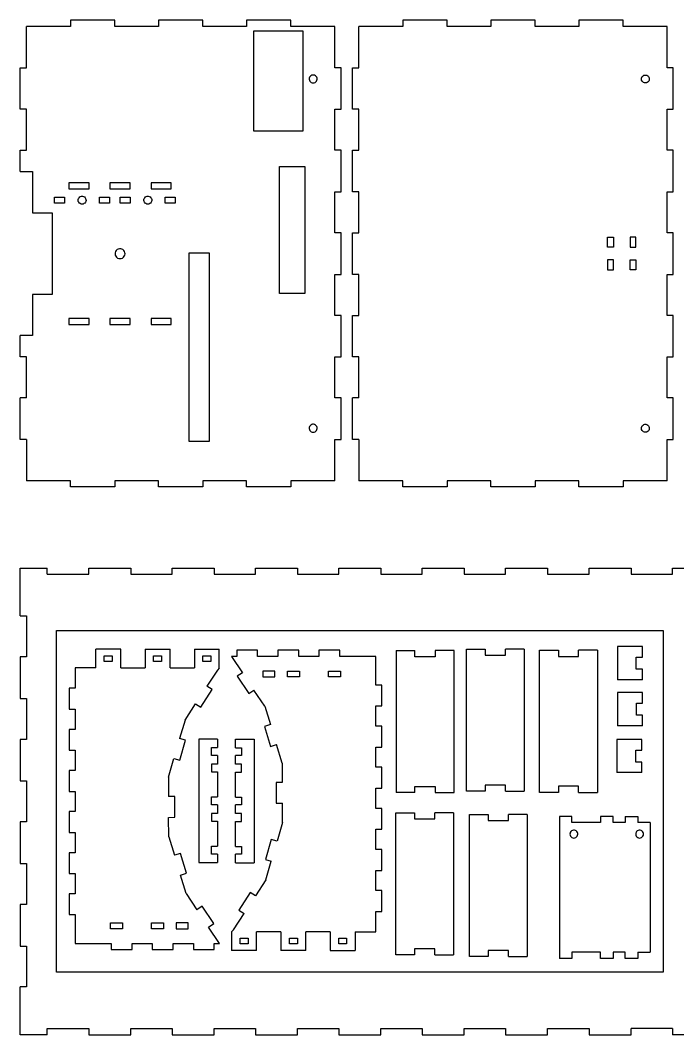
# Model space of a CAD drawing. Extents: x 5 to 589, y 5 to 836.
# Drawn here: x 5.1 to 325.1, y 5.1 to 498.9 of the extents above; entities that cross this region are included whole.
import ezdxf

# ---------------------------------------------------------------- set-up
doc = ezdxf.new("R2010")
doc.units = 0
doc.layers.add('Layer_1', color=7, linetype='CONTINUOUS')

msp = doc.modelspace()

# ---------------------------------------------------------------- linework, layer by layer
at = {"layer": 'Layer_1', "color": 7}
for points in [[(29.484032, 498.93818), (29.484032, 495.93821)], [(51.062532, 498.93818), (29.484032, 498.93818)], [(51.062532, 495.93821), (51.062532, 498.93818)], [(72.341532, 498.93818), (72.341532, 495.93821)], [(93.919522, 498.93818), (72.341532, 498.93818)], [(93.919522, 495.93821), (93.919522, 498.93818)], [(115.19852, 498.93818), (115.19852, 495.93821)], [(136.77652, 498.93818), (115.19852, 498.93818)], [(136.77652, 495.93821), (136.77652, 498.93818)], [(191.24668, 498.93762), (191.24668, 495.93761)], [(212.82528, 498.93762), (191.24668, 498.93762)], [(212.82528, 495.93761), (212.82528, 498.93762)], [(234.10388, 498.93762), (234.10388, 495.93761)], [(255.68288, 498.93762), (234.10388, 498.93762)], [(255.68288, 495.93761), (255.68288, 498.93762)], [(276.96087, 498.93762), (276.96087, 495.93761)], [(298.53987, 498.93762), (276.96087, 498.93762)], [(298.53987, 495.93761), (298.53987, 498.93762)], [(5.055432, 425.26539), (5.055432, 435.6654), (8.055432, 435.6654), (8.055432, 455.60639), (5.055432, 455.60639), (5.055432, 475.84731), (8.055432, 475.84731), (8.055432, 495.93821)], [(29.484032, 495.93821), (8.055432, 495.93821)], [(72.341532, 495.93821), (51.062532, 495.93821)], [(115.19852, 495.93821), (93.919522, 495.93821)], [(158.20552, 495.93821), (136.77652, 495.93821)], [(158.20552, 475.84731), (158.20552, 495.93821)], [(169.81818, 335.060618), (166.81818, 335.060618), (166.81818, 355.301608), (169.81818, 355.301608), (169.81818, 375.242618), (166.81818, 375.242618), (166.81818, 395.483618), (169.81818, 395.483618), (169.81818, 415.42462), (166.81818, 415.42462), (166.81818, 435.66562), (169.81818, 435.66562), (169.81818, 455.6066), (166.81818, 455.6066), (166.81818, 475.84763), (169.81818, 475.84763), (169.81818, 495.93761)], [(191.24668, 495.93761), (169.81818, 495.93761)], [(234.10388, 495.93761), (212.82528, 495.93761)], [(276.96087, 495.93761), (255.68288, 495.93761)], [(319.96787, 495.93761), (298.53987, 495.93761)], [(319.96787, 475.84763), (319.96787, 495.93761)], [(118.70552, 493.7882), (142.55552, 493.7882)], [(118.70552, 444.9382), (118.70552, 493.7882)], [(142.55552, 493.7882), (142.55552, 444.9382)], [(161.20552, 475.84731), (158.20552, 475.84731)], [(161.20552, 455.60639), (161.20552, 475.84731)], [(322.96787, 475.84763), (319.96787, 475.84763)], [(322.96787, 455.6066), (322.96787, 475.84763)], [(145.73952, 470.72389), (145.70952, 470.2423)], [(145.70952, 470.2423), (145.79952, 469.7683)], [(145.88852, 471.18278), (145.73952, 470.72389)], [(145.79952, 469.7683), (146.00552, 469.33171)], [(146.14752, 471.59019), (145.88852, 471.18278)], [(146.00552, 469.33171), (146.31252, 468.95989)], [(146.49852, 471.9205), (146.14752, 471.59019)], [(146.92152, 472.15298), (146.49852, 471.9205)], [(147.38952, 472.273), (146.92152, 472.15298)], [(147.87152, 472.273), (147.38952, 472.273)], [(148.33952, 472.15298), (147.87152, 472.273)], [(148.76152, 471.9205), (148.33952, 472.15298)], [(149.11352, 471.59019), (148.76152, 471.9205)], [(148.94852, 468.95989), (149.25552, 469.33171)], [(149.37252, 471.18278), (149.11352, 471.59019)], [(149.25552, 469.33171), (149.46152, 469.7683)], [(149.52152, 470.72389), (149.37252, 471.18278)], [(149.46152, 469.7683), (149.55152, 470.2423)], [(149.55152, 470.2423), (149.52152, 470.72389)], [(307.47187, 470.24261), (307.50187, 470.72363)], [(307.56187, 469.76861), (307.47187, 470.24261)], [(307.50187, 470.72363), (307.65087, 471.18263)], [(307.76787, 469.33163), (307.56187, 469.76861)], [(307.65087, 471.18263), (307.90987, 471.58961)], [(308.07587, 468.95962), (307.76787, 469.33163)], [(307.90987, 471.58961), (308.26187, 471.9206)], [(308.26187, 471.9206), (308.68487, 472.15261)], [(308.68487, 472.15261), (309.15187, 472.2726)], [(309.15187, 472.2726), (309.63487, 472.2726)], [(309.63487, 472.2726), (310.10187, 472.15261)], [(310.10187, 472.15261), (310.52487, 471.9206)], [(310.52487, 471.9206), (310.87687, 471.58961)], [(311.01887, 469.33163), (310.71087, 468.95962)], [(310.87687, 471.58961), (311.13487, 471.18263)], [(311.22387, 469.76861), (311.01887, 469.33163)], [(311.13487, 471.18263), (311.28387, 470.72363)], [(311.31387, 470.24261), (311.22387, 469.76861)], [(311.28387, 470.72363), (311.31387, 470.24261)], [(146.31252, 468.95989), (146.70352, 468.67631)], [(146.70352, 468.67631), (147.15152, 468.49869)], [(147.15152, 468.49869), (147.63052, 468.43819)], [(147.63052, 468.43821), (148.10952, 468.49871)], [(148.10952, 468.49869), (148.55752, 468.67631)], [(148.55752, 468.67631), (148.94852, 468.95989)], [(308.46587, 468.67662), (308.07587, 468.95962)], [(308.91487, 468.49861), (308.46587, 468.67662)], [(309.39287, 468.43763), (308.91487, 468.49863)], [(309.87187, 468.49861), (309.39287, 468.43761)], [(310.32087, 468.67662), (309.87187, 468.49861)], [(310.71087, 468.95962), (310.32087, 468.67662)], [(158.20552, 455.60639), (161.20552, 455.60639)], [(158.20552, 435.6654), (158.20552, 455.60639)], [(319.96787, 455.6066), (322.96787, 455.6066)], [(319.96787, 435.66562), (319.96787, 455.6066)], [(142.55552, 444.9382), (118.70552, 444.9382)], [(161.20552, 435.6654), (158.20552, 435.6654)], [(161.20552, 415.42448), (161.20552, 435.6654)], [(322.96787, 435.66562), (319.96787, 435.66562)], [(322.96787, 415.42462), (322.96787, 435.66562)], [(5.055432, 425.26539), (11.055432, 425.26539)], [(11.055432, 425.26539), (11.055432, 405.2656)], [(131.20552, 427.7882), (143.55552, 427.7882)], [(131.20552, 365.938596), (131.20552, 427.7882)], [(143.55552, 427.7882), (143.55552, 365.938596)], [(158.20552, 415.42448), (161.20552, 415.42448)], [(158.20552, 395.483586), (158.20552, 415.42448)], [(319.96787, 415.42462), (322.96787, 415.42462)], [(319.96787, 395.483618), (319.96787, 415.42462)], [(21.755432, 412.78817), (26.605432, 412.78817)], [(21.755432, 409.93859), (21.755432, 412.78817)], [(26.605432, 409.93859), (21.755432, 409.93859)], [(26.605432, 412.78817), (26.605432, 409.93859)], [(33.209232, 411.24258), (33.239232, 411.72389)], [(33.299632, 410.76858), (33.209632, 411.24258)], [(33.239532, 411.72389), (33.388632, 412.18278)], [(33.505132, 410.3316), (33.299632, 410.76858)], [(33.388632, 412.18278), (33.647232, 412.59019)], [(33.812732, 409.95959), (33.505132, 410.3316)], [(33.647232, 412.59019), (33.998932, 412.92049)], [(34.203032, 409.67659), (33.812732, 409.95959)], [(33.998932, 412.92049), (34.421832, 413.15298)], [(34.421832, 413.15298), (34.889232, 413.273)], [(34.889232, 413.273), (35.371732, 413.273)], [(35.371732, 413.273), (35.839132, 413.15298)], [(35.839132, 413.15298), (36.261932, 412.92049)], [(36.448232, 409.95959), (36.057832, 409.67659)], [(36.261932, 412.92049), (36.613732, 412.59019)], [(36.755832, 410.3316), (36.448232, 409.95959)], [(36.613732, 412.59019), (36.872232, 412.18278)], [(36.961232, 410.76858), (36.755832, 410.3316)], [(36.872232, 412.18278), (37.021332, 411.72389)], [(37.051632, 411.24258), (36.961632, 410.76858)], [(37.021332, 411.72389), (37.051332, 411.24258)], [(43.655432, 412.78817), (48.505432, 412.78817)], [(43.655432, 409.93859), (43.655432, 412.78817)], [(48.505432, 409.93859), (43.655432, 409.93859)], [(48.505432, 412.78817), (48.505432, 409.93859)], [(53.755532, 412.78817), (58.605532, 412.78817)], [(53.755532, 409.93859), (53.755532, 412.78817)], [(58.605532, 409.93859), (53.755532, 409.93859)], [(58.605532, 412.78817), (58.605532, 409.93859)], [(65.209532, 411.24258), (65.239532, 411.72389)], [(65.299532, 410.76858), (65.209532, 411.24258)], [(65.239532, 411.72389), (65.388532, 412.18278)], [(65.505532, 410.3316), (65.299532, 410.76858)], [(65.388532, 412.18278), (65.647532, 412.59019)], [(65.812532, 409.95959), (65.505532, 410.3316)], [(65.647532, 412.59019), (65.998532, 412.92049)], [(66.203532, 409.67659), (65.812532, 409.95959)], [(65.998532, 412.92049), (66.421532, 413.15298)], [(66.421532, 413.15298), (66.889532, 413.273)], [(66.889532, 413.273), (67.371532, 413.273)], [(67.371532, 413.273), (67.839532, 413.15298)], [(67.839532, 413.15298), (68.261532, 412.92049)], [(68.448532, 409.95959), (68.057532, 409.67659)], [(68.261532, 412.92049), (68.613532, 412.59019)], [(68.755532, 410.3316), (68.448532, 409.95959)], [(68.613532, 412.59019), (68.872532, 412.18278)], [(68.961532, 410.76858), (68.755532, 410.3316)], [(68.872532, 412.18278), (69.021532, 411.72389)], [(69.051532, 411.24258), (68.961532, 410.76858)], [(69.021532, 411.72389), (69.051532, 411.24258)], [(75.655532, 412.78817), (80.505532, 412.78817)], [(75.655532, 409.93859), (75.655532, 412.78817)], [(80.505532, 409.93859), (75.655532, 409.93859)], [(80.505532, 412.78817), (80.505532, 409.93859)], [(11.055432, 405.2656), (20.555432, 405.2656)], [(20.555432, 405.2656), (20.555432, 365.415596)], [(34.651732, 409.49858), (34.203032, 409.67659)], [(35.130432, 409.43858), (34.651732, 409.49858)], [(35.609132, 409.49858), (35.130432, 409.43858)], [(36.057832, 409.67659), (35.609132, 409.49858)], [(66.651532, 409.49858), (66.203532, 409.67659)], [(67.130532, 409.43858), (66.651532, 409.49858)], [(67.609532, 409.49858), (67.130532, 409.43858)], [(68.057532, 409.67659), (67.609532, 409.49858)], [(161.20552, 395.483586), (158.20552, 395.483586)], [(161.20552, 375.242586), (161.20552, 395.483586)], [(322.96787, 395.483618), (319.96787, 395.483618)], [(322.96787, 375.242618), (322.96787, 395.483618)], [(290.96787, 393.287628), (293.81787, 393.287628)], [(290.96787, 388.437628), (290.96787, 393.287628)], [(293.81787, 393.287628), (293.81787, 388.437628)], [(51.248532, 385.794596), (51.210532, 385.188596)], [(51.210532, 385.188596), (51.324532, 384.590586)], [(51.436532, 386.372606), (51.248532, 385.794596)], [(51.761532, 386.886586), (51.436532, 386.372606)], [(52.205532, 387.302586), (51.761532, 386.886586)], [(52.737532, 387.595586), (52.205532, 387.302586)], [(53.326532, 387.746586), (52.737532, 387.595586)], [(53.934532, 387.746586), (53.326532, 387.746586)], [(54.523532, 387.595586), (53.934532, 387.746586)], [(55.055532, 387.302586), (54.523532, 387.595586)], [(55.498532, 386.886586), (55.055532, 387.302586)], [(55.824532, 386.372606), (55.498532, 386.886586)], [(56.012532, 385.794596), (55.824532, 386.372606)], [(55.936532, 384.590586), (56.050532, 385.188596)], [(56.050532, 385.188596), (56.012532, 385.794596)], [(87.205522, 385.788586), (97.055522, 385.788586)], [(87.205522, 293.938586), (87.205522, 385.788586)], [(97.055522, 385.788586), (97.055522, 293.938586)], [(293.81787, 388.437628), (290.96787, 388.437628)], [(51.324532, 384.590586), (51.582532, 384.040596)], [(51.582532, 384.040596), (51.970532, 383.572596)], [(51.970532, 383.572596), (52.462532, 383.215596)], [(52.462532, 383.215596), (53.027532, 382.991596)], [(53.027532, 382.991596), (53.630532, 382.915596)], [(53.630532, 382.915586), (54.233532, 382.991586)], [(54.233532, 382.991596), (54.798532, 383.215596)], [(54.798532, 383.215596), (55.290532, 383.572596)], [(55.290532, 383.572596), (55.677532, 384.040596)], [(55.677532, 384.040596), (55.936532, 384.590586)], [(301.96787, 382.287628), (304.81787, 382.287628)], [(301.96787, 377.437598), (301.96787, 382.287628)], [(304.81787, 382.287628), (304.81787, 377.437598)], [(304.81787, 377.437598), (301.96787, 377.437598)], [(158.20552, 375.242586), (161.20552, 375.242586)], [(158.20552, 355.301606), (158.20552, 375.242586)], [(319.96787, 375.242618), (322.96787, 375.242618)], [(319.96787, 355.301608), (319.96787, 375.242618)], [(143.55552, 365.938596), (131.20552, 365.938596)], [(11.055432, 365.415596), (11.055432, 345.415576)], [(20.555432, 365.415596), (11.055432, 365.415596)], [(161.20552, 355.301606), (158.20552, 355.301606)], [(161.20552, 335.060586), (161.20552, 355.301606)], [(322.96787, 355.301608), (319.96787, 355.301608)], [(322.96787, 335.060618), (322.96787, 355.301608)], [(8.055432, 335.060586), (5.055432, 335.060586), (5.055432, 345.415576)], [(11.055432, 345.415576), (5.055432, 345.415576)], [(8.055432, 315.119596), (8.055432, 335.060586)], [(158.20552, 335.060586), (161.20552, 335.060586)], [(158.20552, 315.119596), (158.20552, 335.060586)], [(169.81818, 315.119626), (169.81818, 335.060618)], [(319.96787, 335.060618), (322.96787, 335.060618)], [(319.96787, 315.119626), (319.96787, 335.060618)], [(8.055432, 315.119596), (5.055432, 315.119596)], [(5.055432, 294.878606), (5.055432, 315.119596)], [(161.20552, 315.119596), (158.20552, 315.119596)], [(161.20552, 294.878606), (161.20552, 315.119596)], [(169.81818, 315.119626), (166.81818, 315.119626)], [(166.81818, 294.878606), (166.81818, 315.119626)], [(322.96787, 315.119626), (319.96787, 315.119626)], [(322.96787, 294.878606), (322.96787, 315.119626)], [(146.14752, 301.590606), (145.88852, 301.182586)], [(146.49852, 301.920596), (146.14752, 301.590606)], [(146.92152, 302.152576), (146.49852, 301.920596)], [(147.38952, 302.272596), (146.92152, 302.152576)], [(147.87152, 302.272596), (147.38952, 302.272596)], [(148.33952, 302.152576), (147.87152, 302.272596)], [(148.76152, 301.920596), (148.33952, 302.152576)], [(149.11352, 301.590606), (148.76152, 301.920596)], [(149.37252, 301.182586), (149.11352, 301.590606)], [(307.65087, 301.182627), (307.90987, 301.589607)], [(307.90987, 301.589607), (308.26187, 301.920627)], [(308.26187, 301.920627), (308.68487, 302.152607)], [(308.68487, 302.152607), (309.15187, 302.272627)], [(309.15187, 302.272627), (309.63487, 302.272627)], [(309.63487, 302.272627), (310.10187, 302.152607)], [(310.10187, 302.152607), (310.52487, 301.920627)], [(310.52487, 301.920627), (310.87687, 301.589607)], [(310.87687, 301.589607), (311.13487, 301.182627)], [(145.73952, 300.723596), (145.70952, 300.242576)], [(145.70952, 300.242576), (145.79952, 299.768606)], [(145.88852, 301.182586), (145.73952, 300.723596)], [(145.79952, 299.768606), (146.00552, 299.331596)], [(146.00552, 299.331596), (146.31252, 298.959586)], [(146.31252, 298.959586), (146.70352, 298.676586)], [(146.70352, 298.676586), (147.15152, 298.498606)], [(147.15152, 298.498606), (147.63052, 298.438606)], [(147.63052, 298.438596), (148.10952, 298.498596)], [(148.10952, 298.498606), (148.55752, 298.676586)], [(148.55752, 298.676586), (148.94852, 298.959586)], [(148.94852, 298.959586), (149.25552, 299.331596)], [(149.25552, 299.331596), (149.46152, 299.768606)], [(149.52152, 300.723596), (149.37252, 301.182586)], [(149.46152, 299.768606), (149.55152, 300.242576)], [(149.55152, 300.242576), (149.52152, 300.723596)], [(307.47187, 300.242607), (307.50187, 300.723627)], [(307.56187, 299.768607), (307.47187, 300.242607)], [(307.50187, 300.723627), (307.65087, 301.182627)], [(307.76787, 299.331627), (307.56187, 299.768607)], [(308.07587, 298.959617), (307.76787, 299.331627)], [(308.46587, 298.676617), (308.07587, 298.959617)], [(308.91487, 298.498607), (308.46587, 298.676617)], [(309.39287, 298.437627), (308.91487, 298.498627)], [(309.87187, 298.498607), (309.39287, 298.437607)], [(310.32087, 298.676617), (309.87187, 298.498607)], [(310.71087, 298.959617), (310.32087, 298.676617)], [(311.01887, 299.331627), (310.71087, 298.959617)], [(311.22387, 299.768607), (311.01887, 299.331627)], [(311.13487, 301.182627), (311.28387, 300.723627)], [(311.31387, 300.242607), (311.22387, 299.768607)], [(311.28387, 300.723627), (311.31387, 300.242607)], [(8.055432, 294.878606), (5.055432, 294.878606)], [(8.055432, 294.878606), (8.055432, 274.788606)], [(97.055522, 293.938586), (87.205522, 293.938586)], [(158.20552, 294.878606), (161.20552, 294.878606)], [(158.20552, 274.788606), (158.20552, 294.878606)], [(169.81818, 294.878606), (166.81818, 294.878606)], [(169.81818, 294.878606), (169.81818, 274.788026)], [(319.96787, 294.878606), (322.96787, 294.878606)], [(319.96787, 274.788026), (319.96787, 294.878606)], [(158.20552, 274.788606), (136.77652, 274.788606), (136.77652, 271.788596), (115.19852, 271.788596), (115.19852, 274.788606), (93.919522, 274.788606), (93.919522, 271.788596), (72.341532, 271.788596), (72.341532, 274.788606), (51.062532, 274.788606), (51.062532, 271.788596), (29.484032, 271.788596), (29.484032, 274.788606), (8.055432, 274.788606)], [(319.96787, 274.788026), (298.53987, 274.788026), (298.53987, 271.788026), (276.96087, 271.788026), (276.96087, 274.788026), (255.68288, 274.788026), (255.68288, 271.788026), (234.10388, 271.788026), (234.10388, 274.788026), (212.82528, 274.788026), (212.82528, 271.788026), (191.24668, 271.788026), (191.24668, 274.788026), (169.81818, 274.788026)], [(5.055432, 232.276706), (18.205422, 232.276706)], [(5.055432, 209.035706), (5.055432, 232.276706)], [(18.205422, 229.276706), (18.205422, 232.276706)], [(38.355422, 232.276706), (58.805422, 232.276706)], [(38.355422, 229.276706), (38.355422, 232.276706)], [(58.805422, 232.276706), (58.805422, 229.276706)], [(78.955422, 232.276706), (99.405412, 232.276706)], [(78.955422, 229.276706), (78.955422, 232.276706)], [(99.405412, 232.276706), (99.405412, 229.276706)], [(119.55542, 232.276706), (140.00545, 232.276706)], [(119.55542, 229.276706), (119.55542, 232.276706)], [(140.00545, 232.276706), (140.00545, 229.276706)], [(160.15545, 232.276706), (180.60545, 232.276706)], [(160.15545, 229.276706), (160.15545, 232.276706)], [(180.60545, 232.276706), (180.60545, 229.276706)], [(200.75545, 232.276706), (221.20545, 232.276706)], [(200.75545, 229.276706), (200.75545, 232.276706)], [(221.20545, 232.276706), (221.20545, 229.276706)], [(241.35505, 232.276706), (261.80505, 232.276706)], [(241.35505, 229.276706), (241.35505, 232.276706)], [(261.80505, 232.276706), (261.80505, 229.276706)], [(281.95505, 232.276706), (302.40505, 232.276706)], [(281.95505, 229.276706), (281.95505, 232.276706)], [(302.40505, 232.276706), (302.40505, 229.276706)], [(322.55505, 229.276706), (322.55505, 232.276706)], [(322.55505, 232.276706), (335.70495, 232.276706)], [(18.205422, 229.276706), (38.355422, 229.276706)], [(58.805422, 229.276706), (78.955422, 229.276706)], [(99.405412, 229.276706), (119.55542, 229.276706)], [(140.00545, 229.276706), (160.15545, 229.276706)], [(180.60545, 229.276706), (200.75545, 229.276706)], [(221.20545, 229.276706), (241.35505, 229.276706)], [(261.80505, 229.276706), (281.95505, 229.276706)], [(302.40505, 229.276706), (322.55505, 229.276706)], [(5.055432, 209.035706), (8.055432, 209.035706), (8.055432, 189.09471), (5.055432, 189.09471), (5.055432, 168.85371), (8.055432, 168.85371), (8.055432, 148.91271), (5.055432, 148.91271), (5.055432, 128.67171), (8.055432, 128.67171), (8.055432, 108.73071), (5.055432, 108.73071), (5.055432, 88.48991), (8.055432, 88.48991), (8.055432, 68.54898), (5.055432, 68.54898), (5.055432, 48.30808), (8.055432, 48.30808), (8.055432, 28.36718), (5.055432, 28.36718)], [(53.961016, 192.74104), (41.811006, 192.74104)], [(41.811006, 183.74105), (41.811006, 192.74104)], [(53.961016, 183.74105), (53.961016, 192.74104)], [(65.811016, 192.74104), (65.811016, 183.74105)], [(65.811016, 192.74104), (77.961016, 192.74104)], [(77.961016, 183.74105), (77.961016, 192.74104)], [(89.811016, 192.74104), (89.811016, 183.74105)], [(89.811016, 192.74104), (101.96102, 192.74104)], [(101.96102, 183.63705), (101.96102, 192.74104)], [(222.28595, 192.82282), (231.43595, 192.82282)], [(222.28595, 123.6728), (222.28595, 192.82282)], [(231.43595, 192.82282), (231.43595, 189.82282)], [(250.43595, 192.82282), (241.28595, 192.82282)], [(241.28595, 189.82282), (241.28595, 192.82282)], [(250.43595, 192.82282), (250.43595, 123.6728)], [(307.95615, 177.94511), (307.95615, 183.09512), (304.95615, 183.09512), (304.95615, 188.94511), (307.95615, 188.94511), (307.95615, 194.09512), (295.80615, 194.09512), (295.80615, 177.94511)], [(45.961016, 186.74103), (45.961016, 189.59104)], [(45.961016, 189.59104), (49.811016, 189.59104)], [(49.811016, 189.59104), (49.811016, 186.74103)], [(69.961016, 189.59104), (73.811016, 189.59104)], [(69.961016, 186.74103), (69.961016, 189.59104)], [(73.811016, 189.59104), (73.811016, 186.74103)], [(93.961016, 189.59104), (97.811017, 189.59104)], [(93.961016, 186.74103), (93.961016, 189.59104)], [(97.811017, 189.59104), (97.811017, 186.74103)], [(107.88529, 189.29335), (113.19729, 181.33836)], [(110.45129, 189.29335), (107.88529, 189.29335)], [(110.45129, 192.29335), (110.45129, 189.29335)], [(120.60129, 192.29335), (110.45129, 192.29335)], [(120.60129, 189.29335), (120.60129, 192.29335)], [(130.45129, 189.29335), (120.60129, 189.29335)], [(130.45129, 192.29335), (130.45129, 189.29335)], [(140.60129, 192.29335), (130.45129, 192.29335)], [(140.60129, 189.29335), (140.60129, 192.29335)], [(150.45129, 189.29335), (140.60129, 189.29335)], [(150.45129, 192.29335), (150.45129, 189.29335)], [(160.60129, 192.29335), (150.45129, 192.29335)], [(160.60129, 189.29335), (160.60129, 192.29335)], [(178.1013, 189.29335), (160.60129, 189.29335)], [(178.1013, 175.29334), (178.1013, 189.29335)], [(188.0794, 192.10799), (188.0794, 122.95798)], [(188.0794, 192.10799), (197.2294, 192.10799)], [(197.2294, 189.10799), (197.2294, 192.10799)], [(207.0794, 189.10799), (197.2294, 189.10799)], [(207.0794, 192.10799), (207.0794, 189.10799)], [(216.2294, 192.10799), (207.0794, 192.10799)], [(216.2294, 122.95798), (216.2294, 192.10799)], [(231.43595, 189.82282), (241.28595, 189.82282)], [(257.88104, 192.24569), (267.03104, 192.24569)], [(257.88104, 123.09567), (257.88104, 192.24569)], [(267.03104, 192.24569), (267.03104, 189.24569)], [(267.03104, 189.24569), (276.88104, 189.24569)], [(286.03104, 192.24569), (276.88104, 192.24569)], [(276.88104, 189.24569), (276.88104, 192.24569)], [(286.03104, 192.24569), (286.03104, 123.09567)], [(31.811006, 183.74105), (31.811006, 173.74105)], [(41.811006, 183.74105), (31.811006, 183.74105)], [(49.811016, 186.74103), (45.961016, 186.74103)], [(53.961016, 183.74105), (65.811016, 183.74105)], [(73.811016, 186.74103), (69.961016, 186.74103)], [(77.961016, 183.74105), (89.811016, 183.74105)], [(97.811017, 186.74103), (93.961016, 186.74103)], [(101.96102, 183.63705), (101.06202, 182.62803), (95.936016, 174.72503)], [(113.19729, 181.33836), (110.70229, 179.67236)], [(110.70229, 179.67236), (116.33829, 171.23135)], [(135.10129, 182.14335), (140.95129, 182.14335)], [(135.10129, 179.29334), (135.10129, 182.14335)], [(140.95129, 179.29334), (135.10129, 179.29334)], [(140.95129, 182.14335), (140.95129, 179.29334)], [(155.10129, 182.14335), (160.95129, 182.14335)], [(155.10129, 179.29334), (155.10129, 182.14335)], [(160.95129, 179.29334), (155.10129, 179.29334)], [(160.95129, 182.14335), (160.95129, 179.29334)], [(307.95615, 177.94511), (295.80615, 177.94511)], [(28.810996, 173.74105), (28.810996, 163.59105)], [(31.811006, 173.74105), (28.810996, 173.74105)], [(92.930016, 164.57705), (98.453017, 173.09303)], [(98.453017, 173.09303), (95.936016, 174.72503)], [(116.33829, 171.23135), (118.83329, 172.89736)], [(124.06029, 165.06736), (118.83329, 172.89736)], [(181.1013, 175.29334), (178.1013, 175.29334)], [(181.1013, 165.14334), (181.1013, 175.29334)], [(307.9992, 155.5031), (307.9992, 160.65311), (304.9992, 160.65311), (304.9992, 166.5031), (307.9992, 166.5031), (307.9992, 171.65311), (295.8492, 171.65311), (295.8492, 155.5031)], [(28.810996, 163.59105), (31.811006, 163.59105)], [(31.811006, 163.59105), (31.811006, 153.74104)], [(85.290016, 158.31203), (90.413016, 166.21005)], [(90.413016, 166.21005), (92.930016, 164.57705)], [(124.06029, 165.06736), (126.82129, 156.06734)], [(178.1013, 165.14334), (181.1013, 165.14334)], [(178.1013, 155.29336), (178.1013, 165.14334)], [(85.290016, 158.31203), (82.649016, 149.27603)], [(28.810996, 153.74104), (28.810996, 143.59104)], [(31.811006, 153.74104), (28.810996, 153.74104)], [(126.82129, 156.06734), (123.95329, 155.18734)], [(123.95329, 155.18734), (126.93029, 145.48435)], [(181.1013, 155.29336), (178.1013, 155.29336)], [(181.1013, 145.14336), (181.1013, 155.29336)], [(307.9992, 155.5031), (295.8492, 155.5031)], [(85.528016, 148.43402), (82.649016, 149.27603)], [(82.680016, 138.69204), (85.528016, 148.43402)], [(91.994581, 149.04026), (91.994581, 88.89026)], [(101.14458, 149.04026), (91.994581, 149.04026)], [(101.14458, 149.04026), (101.14458, 144.89027)], [(109.79919, 144.81309), (109.79919, 148.96308), (118.94919, 148.96308)], [(118.94919, 148.96308), (118.94919, 88.81308)], [(307.71333, 132.70751), (307.71333, 137.85752), (304.71333, 137.85752), (304.71333, 143.70751), (307.71333, 143.70751), (307.71333, 148.85752), (295.56333, 148.85752), (295.56333, 132.70751)], [(28.810996, 143.59104), (31.811006, 143.59104)], [(31.811006, 143.59104), (31.811006, 133.74102)], [(98.144581, 141.04027), (98.144581, 144.89027)], [(98.144581, 144.89027), (101.14458, 144.89027)], [(109.79919, 144.81309), (112.79919, 144.81309)], [(112.79919, 144.81309), (112.79919, 140.96309)], [(126.93029, 145.48435), (129.79829, 146.36436)], [(132.55929, 137.36434), (129.79829, 146.36436)], [(178.1013, 145.14336), (181.1013, 145.14336)], [(178.1013, 135.29334), (178.1013, 145.14336)], [(77.160016, 130.49702), (79.801016, 139.53304)], [(79.801016, 139.53304), (82.680016, 138.69204)], [(101.14458, 141.04027), (98.144581, 141.04027)], [(101.14458, 141.04027), (101.14458, 136.89025), (98.144581, 136.89025), (98.144581, 133.04027), (101.14458, 133.04027), (101.14458, 120.89026)], [(109.79919, 120.81308), (109.79919, 132.96309), (112.79919, 132.96309), (112.79919, 136.8131), (109.79919, 136.8131), (109.79919, 140.96309)], [(112.79919, 140.96309), (109.79919, 140.96309)], [(28.810996, 133.74102), (28.810996, 123.59102)], [(31.811006, 133.74102), (28.810996, 133.74102)], [(132.55929, 137.36434), (132.62229, 127.95036)], [(181.1013, 135.29334), (178.1013, 135.29334)], [(181.1013, 125.14334), (181.1013, 135.29334)], [(77.160016, 130.49702), (77.222016, 121.08402)], [(307.71333, 132.70751), (295.56333, 132.70751)], [(28.810996, 123.59102), (31.811006, 123.59102)], [(31.811006, 123.59102), (31.811006, 113.74104)], [(132.62229, 127.95036), (129.62229, 127.93026)], [(129.62229, 127.93036), (129.68929, 117.78036)], [(178.1013, 125.14334), (181.1013, 125.14334)], [(178.1013, 115.29336), (178.1013, 125.14334)], [(197.2294, 125.95798), (207.0794, 125.95798)], [(197.2294, 122.95798), (197.2294, 125.95798)], [(207.0794, 125.95798), (207.0794, 122.95798)], [(231.43595, 123.6728), (222.28595, 123.6728)], [(231.43595, 126.67281), (231.43595, 123.6728)], [(241.28595, 126.67281), (231.43595, 126.67281)], [(241.28595, 123.6728), (241.28595, 126.67281)], [(241.28595, 123.6728), (250.43595, 123.6728)], [(267.03104, 126.09568), (267.03104, 123.09567)], [(276.88104, 126.09568), (267.03104, 126.09568)], [(276.88104, 123.09567), (276.88104, 126.09568)], [(80.222016, 121.10402), (77.222016, 121.08392)], [(80.290016, 110.95402), (80.222016, 121.10402)], [(98.144581, 120.89026), (101.14458, 120.89026)], [(98.144581, 117.04026), (98.144581, 120.89026)], [(109.79919, 120.81308), (112.79919, 120.81308)], [(112.79919, 120.81308), (112.79919, 116.96308)], [(197.2294, 122.95798), (188.0794, 122.95798)], [(207.0794, 122.95798), (216.2294, 122.95798)], [(267.03104, 123.09567), (257.88104, 123.09567)], [(276.88104, 123.09567), (286.03104, 123.09567)], [(28.810996, 113.74104), (28.810996, 103.59104)], [(31.811006, 113.74104), (28.810996, 113.74104)], [(101.14458, 117.04026), (98.144581, 117.04026)], [(101.14458, 117.04026), (101.14458, 112.89027), (98.144581, 112.89027), (98.144581, 109.04026), (101.14458, 109.04026), (101.14458, 96.89025)], [(109.79919, 96.8131), (109.79919, 108.96308), (112.79919, 108.96308), (112.79919, 112.81309), (109.79919, 112.81309), (109.79919, 116.96308)], [(112.79919, 116.96308), (109.79919, 116.96308)], [(129.68929, 117.78036), (132.68929, 117.80046)], [(132.75229, 108.38636), (132.68929, 117.80036)], [(181.1013, 115.29336), (178.1013, 115.29336)], [(181.1013, 105.14336), (181.1013, 115.29336)], [(77.290016, 110.93402), (80.290016, 110.95412)], [(77.352016, 101.52004), (77.290016, 110.93402)], [(187.89288, 113.14605), (197.04288, 113.14605)], [(187.89288, 43.99603), (187.89288, 113.14605)], [(197.04288, 113.14605), (197.04288, 110.14604)], [(197.04288, 110.14604), (206.89288, 110.14604)], [(216.03888, 113.14605), (206.89288, 113.14605)], [(206.89288, 110.14604), (206.89288, 113.14605)], [(216.03888, 113.14605), (216.03888, 43.99603)], [(223.7532, 112.3245), (232.9032, 112.3245)], [(223.7532, 43.17449), (223.7532, 112.3245)], [(232.9032, 112.3245), (232.9032, 109.3245)], [(232.9032, 109.3245), (242.7532, 109.3245)], [(251.9032, 112.3245), (242.7532, 112.3245)], [(242.7532, 109.3245), (242.7532, 112.3245)], [(251.9032, 112.3245), (251.9032, 43.17449)], [(267.51309, 111.3806), (267.51309, 42.23061)], [(273.66309, 111.3806), (267.51309, 111.3806)], [(273.66309, 108.38062), (273.66309, 111.3806)], [(287.51309, 111.3806), (287.51309, 108.38062)], [(293.66309, 111.3806), (287.51309, 111.3806)], [(293.66309, 108.38062), (293.66309, 111.3806)], [(299.51309, 111.3806), (299.51309, 108.38062)], [(299.51309, 111.3806), (305.66309, 111.3806)], [(305.66309, 111.3806), (305.66309, 108.38062)], [(132.75229, 108.38636), (130.11129, 99.35036)], [(178.1013, 105.14336), (181.1013, 105.14336)], [(178.1013, 95.29334), (178.1013, 105.14336)], [(273.10509, 104.03262), (272.84609, 103.62561)], [(273.45709, 104.36261), (273.10509, 104.03262)], [(273.88009, 104.5956), (273.45709, 104.36261)], [(287.51309, 108.38062), (273.66309, 108.38062)], [(274.34709, 104.71561), (273.88009, 104.5956)], [(274.82909, 104.71561), (274.34709, 104.71561)], [(275.29709, 104.5956), (274.82909, 104.71561)], [(275.72009, 104.36261), (275.29709, 104.5956)], [(276.07109, 104.03262), (275.72009, 104.36261)], [(276.33009, 103.62561), (276.07109, 104.03262)], [(299.51309, 108.38062), (293.66309, 108.38062)], [(305.10509, 104.03262), (304.84609, 103.62561)], [(305.45709, 104.36261), (305.10509, 104.03262)], [(305.88009, 104.5956), (305.45709, 104.36261)], [(311.66309, 108.38062), (305.66309, 108.38062)], [(306.34709, 104.71561), (305.88009, 104.5956)], [(306.82909, 104.71561), (306.34709, 104.71561)], [(307.29709, 104.5956), (306.82909, 104.71561)], [(307.72009, 104.36261), (307.29709, 104.5956)], [(308.07109, 104.03262), (307.72009, 104.36261)], [(308.33009, 103.62561), (308.07109, 104.03262)], [(311.66309, 108.38062), (311.66309, 45.23061)], [(28.810996, 103.59104), (31.811006, 103.59104)], [(31.811006, 103.59104), (31.811006, 93.74102)], [(77.352016, 101.52004), (80.113016, 92.52002)], [(127.23129, 100.19234), (124.38329, 90.45036)], [(130.11129, 99.35036), (127.23129, 100.19234)], [(272.69709, 103.16661), (272.66709, 102.68462)], [(272.66709, 102.68462), (272.75709, 102.21062)], [(272.84609, 103.62561), (272.69709, 103.16661)], [(272.75709, 102.21062), (272.96309, 101.77461)], [(272.96309, 101.77461), (273.27009, 101.40261)], [(273.27009, 101.40261), (273.66109, 101.1186)], [(273.66109, 101.1186), (274.10909, 100.94162)], [(274.10909, 100.94162), (274.58809, 100.88062)], [(274.58809, 100.88061), (275.06709, 100.94161)], [(275.06709, 100.94162), (275.51609, 101.1186)], [(275.51609, 101.1186), (275.90609, 101.40261)], [(275.90609, 101.40261), (276.21309, 101.77461)], [(276.21309, 101.77461), (276.41909, 102.21062)], [(276.47909, 103.16661), (276.33009, 103.62561)], [(276.41909, 102.21062), (276.50909, 102.68462)], [(276.50909, 102.68462), (276.47909, 103.16661)], [(304.69709, 103.16661), (304.66709, 102.68462)], [(304.66709, 102.68462), (304.75709, 102.21062)], [(304.84609, 103.62561), (304.69709, 103.16661)], [(304.75709, 102.21062), (304.96309, 101.77461)], [(304.96309, 101.77461), (305.27009, 101.40261)], [(305.27009, 101.40261), (305.66109, 101.1186)], [(305.66109, 101.1186), (306.10909, 100.94162)], [(306.10909, 100.94162), (306.58809, 100.88062)], [(306.58809, 100.88061), (307.06709, 100.94161)], [(307.06709, 100.94162), (307.51609, 101.1186)], [(307.51609, 101.1186), (307.90609, 101.40261)], [(307.90609, 101.40261), (308.21309, 101.77461)], [(308.21309, 101.77461), (308.41909, 102.21062)], [(308.47909, 103.16661), (308.33009, 103.62561)], [(308.41909, 102.21062), (308.50909, 102.68462)], [(308.50909, 102.68462), (308.47909, 103.16661)], [(98.144581, 96.89025), (101.14458, 96.89025)], [(98.144581, 93.04027), (98.144581, 96.89025)], [(109.79919, 96.8131), (112.79919, 96.8131)], [(112.79919, 96.8131), (112.79919, 92.96309)], [(181.1013, 95.29334), (178.1013, 95.29334)], [(181.1013, 85.14335), (181.1013, 95.29334)], [(28.810996, 93.74102), (28.810996, 83.59102)], [(31.811006, 93.74102), (28.810996, 93.74102)], [(82.981016, 93.40003), (80.113016, 92.52002)], [(85.958016, 83.69604), (82.981016, 93.40003)], [(91.994581, 88.89026), (101.14458, 88.89026)], [(101.14458, 93.04027), (98.144581, 93.04027)], [(101.14458, 93.04027), (101.14458, 88.89026)], [(109.79919, 88.81308), (109.79919, 92.96309)], [(112.79919, 92.96309), (109.79919, 92.96309)], [(124.38329, 90.45036), (127.26329, 89.60835)], [(124.62229, 80.57235), (127.26329, 89.60835)], [(109.79919, 88.81308), (118.94919, 88.81308)], [(178.1013, 85.14335), (181.1013, 85.14335)], [(178.1013, 75.29336), (178.1013, 85.14335)], [(28.810996, 83.59102), (31.811006, 83.59102)], [(31.811006, 83.59102), (31.811006, 73.74104)], [(83.090016, 82.81603), (85.958016, 83.69604)], [(85.851016, 73.81602), (83.090016, 82.81603)], [(124.62229, 80.57235), (119.49929, 72.67435)], [(116.98229, 74.30736), (111.45829, 65.79135)], [(119.49929, 72.67435), (116.98229, 74.30736)], [(181.1013, 75.29336), (178.1013, 75.29336)], [(181.1013, 65.14336), (181.1013, 75.29336)], [(28.810996, 73.74104), (28.810996, 63.59104)], [(31.811006, 73.74104), (28.810996, 73.74104)], [(85.851016, 73.81602), (91.079016, 65.98702)], [(93.574016, 67.65303), (91.079016, 65.98702)], [(99.210017, 59.21202), (93.574016, 67.65303)], [(111.45829, 65.79135), (113.97529, 64.15935)], [(178.1013, 65.14336), (181.1013, 65.14336)], [(178.1013, 55.14335), (178.1013, 65.14336)], [(28.810996, 63.59104), (31.811006, 63.59104)], [(31.811006, 63.59104), (31.811006, 49.59103)], [(48.961016, 59.59104), (54.811016, 59.59104)], [(48.961016, 56.74103), (48.961016, 59.59104)], [(54.811016, 59.59104), (54.811016, 56.74103)], [(68.961016, 59.59104), (74.811016, 59.59104)], [(68.961016, 56.74103), (68.961016, 59.59104)], [(74.811016, 59.59104), (74.811016, 56.74103)], [(107.95129, 55.24736), (108.85029, 56.25635), (113.97529, 64.15935)], [(54.811016, 56.74103), (48.961016, 56.74103)], [(74.811016, 56.74103), (68.961016, 56.74103)], [(96.715013, 57.54602), (99.210017, 59.21202)], [(102.02602, 49.59103), (96.715013, 57.54602)], [(107.95129, 55.24736), (107.95129, 46.14334)], [(131.95129, 55.14335), (120.10129, 55.14335)], [(120.10129, 46.14334), (120.10129, 55.14335)], [(131.95129, 55.14335), (131.95129, 46.14334)], [(155.95129, 55.14335), (144.10129, 55.14335)], [(144.10129, 46.14334), (144.10129, 55.14335)], [(155.95129, 55.14335), (155.95129, 46.14334)], [(168.10132, 55.14335), (178.1013, 55.14335)], [(168.10132, 55.14335), (168.10132, 46.14334)], [(31.811006, 49.59103), (49.311016, 49.59103)], [(49.311016, 49.59103), (49.311016, 46.59103)], [(59.461016, 49.59103), (69.311016, 49.59103)], [(59.461016, 46.59103), (59.461016, 49.59103)], [(69.311016, 49.59103), (69.311016, 46.59103)], [(79.461016, 49.59103), (89.311016, 49.59103)], [(79.461016, 46.59103), (79.461016, 49.59103)], [(89.311016, 49.59103), (89.311016, 46.59103)], [(99.461017, 49.59103), (102.02602, 49.59103)], [(99.461017, 46.59103), (99.461017, 49.59103)], [(112.10129, 52.14335), (115.95129, 52.14335)], [(112.10129, 49.29336), (112.10129, 52.14335)], [(115.95129, 52.14335), (115.95129, 49.29336)], [(136.10129, 52.14335), (139.95129, 52.14335)], [(136.10129, 49.29336), (136.10129, 52.14335)], [(139.95129, 52.14335), (139.95129, 49.29336)], [(160.10129, 52.14335), (163.95129, 52.14335)], [(160.10129, 49.29336), (160.10129, 52.14335)], [(163.95129, 52.14335), (163.95129, 49.29336)], [(49.311016, 46.59103), (59.461016, 46.59103)], [(69.311016, 46.59103), (79.461016, 46.59103)], [(89.311016, 46.59103), (99.461017, 46.59103)], [(120.10129, 46.14334), (107.95129, 46.14334)], [(115.95129, 49.29336), (112.10129, 49.29336)], [(144.10129, 46.14334), (131.95129, 46.14334)], [(139.95129, 49.29336), (136.10129, 49.29336)], [(155.95129, 46.14334), (168.10132, 46.14334)], [(163.95129, 49.29336), (160.10129, 49.29336)], [(197.04288, 46.99604), (197.04288, 43.99603)], [(206.89288, 46.99604), (197.04288, 46.99604)], [(206.89288, 43.99603), (206.89288, 46.99604)], [(232.9032, 46.17449), (232.9032, 43.17449)], [(242.7532, 46.17449), (232.9032, 46.17449)], [(242.7532, 43.17449), (242.7532, 46.17449)], [(305.66309, 45.23061), (305.66309, 42.23061), (299.51309, 42.23061), (299.51309, 45.23061), (293.66309, 45.23061), (293.66309, 42.23061), (287.51309, 42.23061), (287.51309, 45.23061), (273.66309, 45.23061), (273.66309, 42.23061), (267.51309, 42.23061)], [(305.66309, 45.23061), (311.66309, 45.23061)], [(197.04288, 43.99603), (187.89288, 43.99603)], [(206.89288, 43.99603), (216.03888, 43.99603)], [(232.9032, 43.17449), (223.7532, 43.17449)], [(242.7532, 43.17449), (251.9032, 43.17449)], [(5.055432, 5.12628), (5.055432, 28.36718)], [(18.205422, 5.12628), (5.055432, 5.12628)], [(18.205422, 5.12628), (18.205422, 8.12628), (38.355422, 8.12628), (38.355422, 5.12628), (58.805422, 5.12628), (58.805422, 8.12628), (78.955422, 8.12628), (78.955422, 5.12628), (99.405412, 5.12628), (99.405412, 8.12628), (119.55542, 8.12628), (119.55542, 5.12628), (140.00545, 5.12628), (140.00545, 8.12628), (160.15545, 8.12628), (160.15545, 5.12628), (180.60545, 5.12628), (180.60545, 8.12628), (200.75545, 8.12628), (200.75545, 5.12628), (221.20545, 5.12628), (221.20545, 8.12628), (241.35505, 8.12628), (241.35505, 5.12628), (261.80505, 5.12628), (261.80505, 8.12628), (281.95505, 8.12628), (281.95505, 5.12628), (302.40505, 5.12628), (302.40505, 8.12628)], [(322.55505, 8.12628), (302.40505, 8.12628)], [(322.55505, 8.12628), (322.55505, 5.12628)], [(335.70495, 5.12628), (322.55505, 5.12628)]]:
    msp.add_lwpolyline(points, dxfattribs=at)
for points in [[(28.705432, 416.91538), (38.555432, 416.91538), (38.555432, 419.7654), (28.705432, 419.7654)], [(48.705432, 416.91538), (58.555532, 416.91538), (58.555532, 419.7654), (48.705432, 419.7654)], [(78.555532, 419.7654), (68.705532, 419.7654), (68.705532, 416.91538), (78.555532, 416.91538)], [(304.81787, 388.437628), (304.81787, 393.287628), (301.96787, 393.287628), (301.96787, 388.437628)], [(290.96787, 382.287628), (290.96787, 377.437598), (293.81787, 377.437598), (293.81787, 382.287628)], [(38.555432, 353.765596), (28.705432, 353.765596), (28.705432, 350.915576), (38.555432, 350.915576)], [(48.705432, 353.765596), (48.705432, 350.915576), (58.555532, 350.915576), (58.555532, 353.765596)], [(68.705532, 353.765596), (68.705532, 350.915576), (78.555532, 350.915576), (78.555532, 353.765596)], [(22.705432, 201.876706), (318.05505, 201.876706), (318.05505, 35.52628), (22.705432, 35.52628)], [(128.95129, 179.29334), (128.95129, 182.14335), (123.10129, 182.14335), (123.10129, 179.29334)], [(80.961016, 59.59104), (80.961016, 56.74103), (86.811016, 56.74103), (86.811016, 59.59104)]]:
    msp.add_lwpolyline(points, close=True, dxfattribs=at)

doc.saveas('drawing.dxf')
